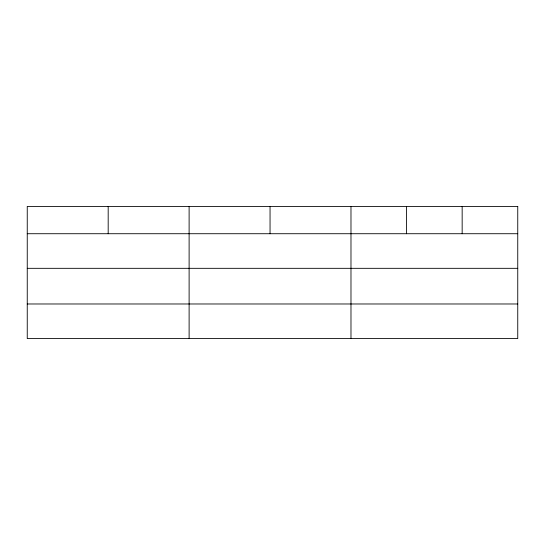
<?xml version="1.0" encoding="UTF-8"?>
<svg xmlns="http://www.w3.org/2000/svg" width="545" height="545" viewBox="0 0 545 545"><rect width="100%" height="100%" fill="white"/><g stroke="black" fill="none" stroke-linecap="round" stroke-linejoin="round"><path stroke-width="0.82" d="M27.25 233.723L517.75 233.723M27.25 268.324L517.75 268.324M27.25 303.981L517.75 303.981M462.16 206.419L462.16 233.723M406.57 206.419L406.57 233.723M350.98 206.419L350.98 338.581M270.048 206.419L270.048 233.723M189.115 206.419L189.115 338.581M108.183 206.419L108.183 233.723M517.75 206.419L27.25 206.419L27.25 338.581L517.75 338.581L517.75 206.419"/></g></svg>
